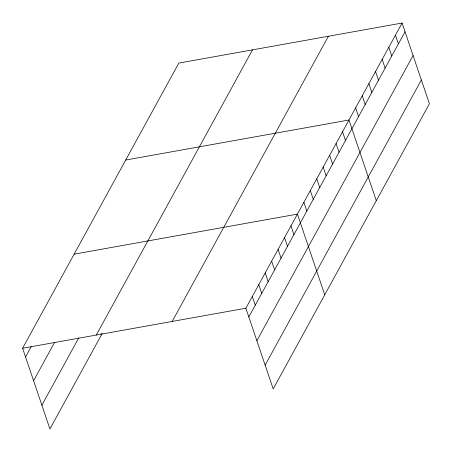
<?xml version="1.0" encoding="UTF-8"?>
<svg xmlns="http://www.w3.org/2000/svg" width="452" height="452" viewBox="0 0 452 452"><rect width="100%" height="100%" fill="white"/><g stroke="black" fill="none" stroke-linecap="round" stroke-linejoin="round"><path stroke-width="0.68" d="M102.141 333.61L49.912 428.959L22.6 348.266L178.811 63.082L402.088 23.041L429.4 103.734L273.189 388.918L245.877 308.224L402.088 23.041M25.555 356.99L31.318 346.464M33.589 380.737L54.619 342.35M41.872 405.207L78.84 337.723M96.282 335.051L252.493 49.867M172.195 321.44L328.406 36.256M248.826 316.948L405.037 31.764M256.866 340.701L413.077 55.511M265.149 365.171L421.36 79.981M125.701 160.042L348.978 120.006L376.29 200.694M74.151 254.154L297.427 214.112L324.739 294.806M22.6 348.266L245.877 308.224M395.449 35.16L398.398 43.884M388.81 47.279L391.76 56.003M382.172 59.404L385.121 68.122M375.533 71.523L378.482 80.241M368.894 83.643L371.843 92.366M362.255 95.762L365.205 104.485M355.617 107.881L358.566 116.605M342.531 131.769L345.486 140.487M336.09 143.533L339.04 152.251M329.644 155.296L332.599 164.019M323.203 167.059L326.152 175.783M316.756 178.822L319.711 187.546M310.315 190.586L313.264 199.309M303.868 202.349L306.823 211.073M290.981 225.881L293.936 234.599M284.54 237.645L287.489 246.363M278.093 249.408L281.048 258.126M271.652 261.171L274.601 269.895M265.205 272.935L268.16 281.658M258.764 284.698L261.714 293.421M252.318 296.461L255.273 305.185M101.016 333.531L101.463 334.847"/></g></svg>
